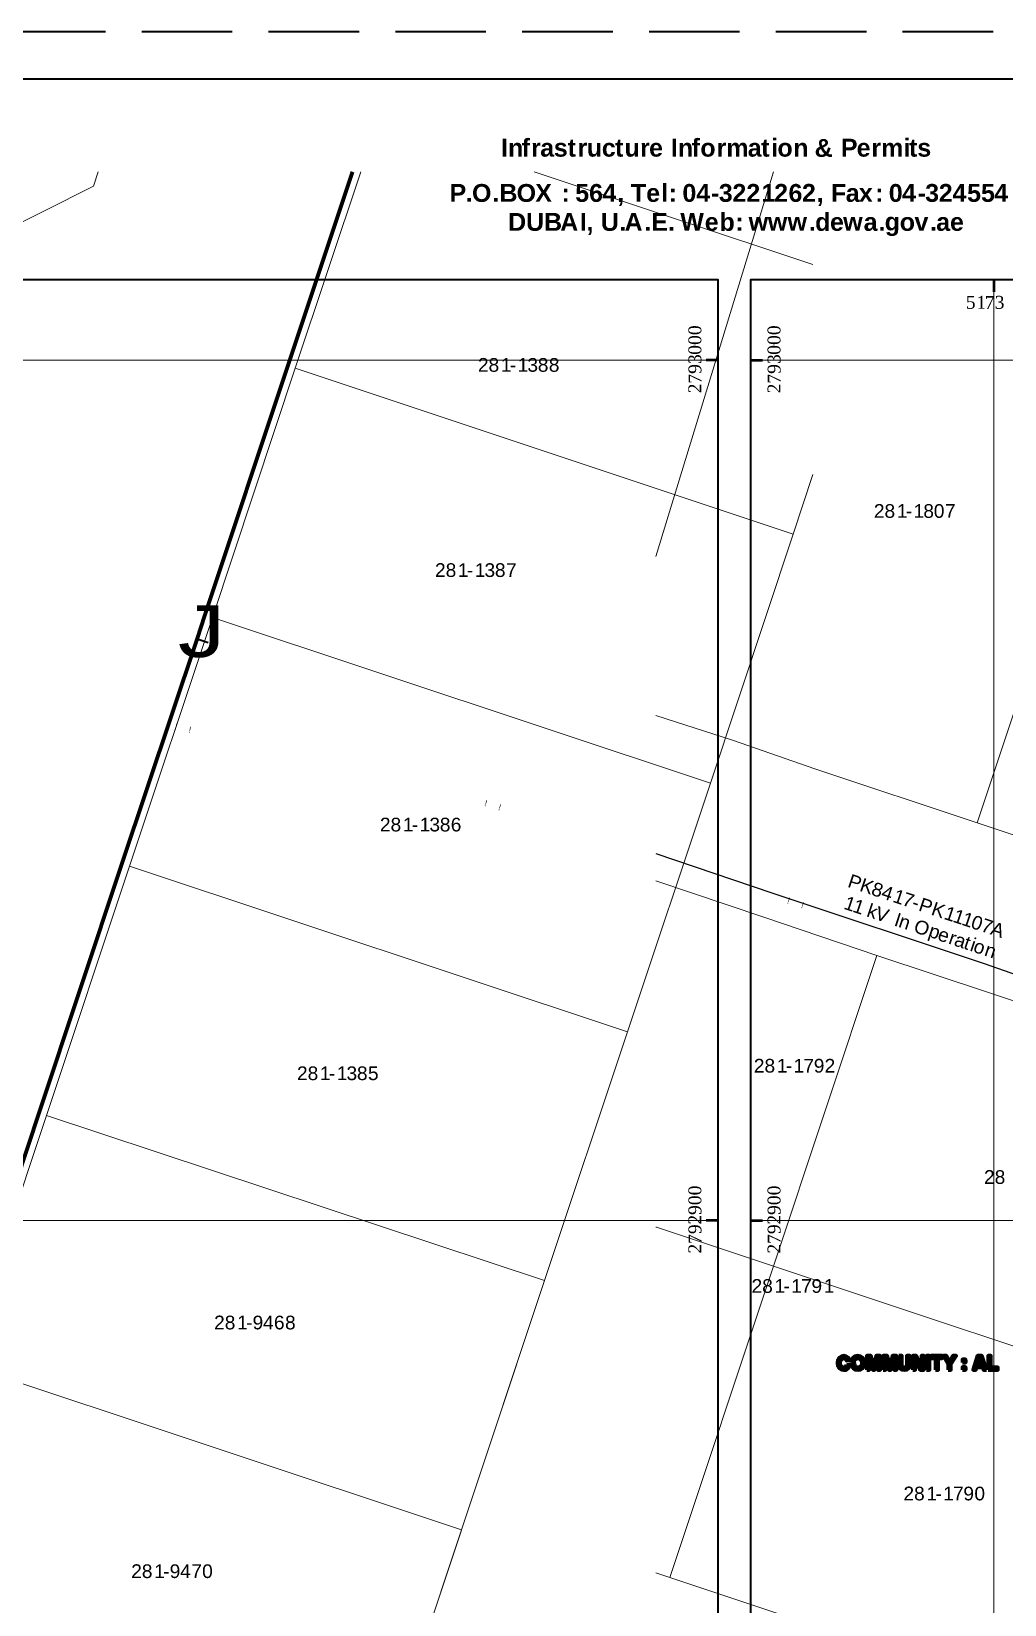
# Model space of a CAD drawing. Header units: inches. Extents: x 0.2 to 23.4, y 0 to 16.2.
# Drawn here: x 7.73 to 13.33, y 7.15 to 16.2 of the extents above; entities that cross this region are included whole.
import ezdxf

# ---------------------------------------------------------------- set-up
doc = ezdxf.new("R2010")
doc.units = ezdxf.units.IN
doc.header["$MEASUREMENT"] = 0
doc.linetypes.add('PDF_LineTypee62239feb0b44e7890836511bf375cb7', pattern=[0.729167, 0.520833, -0.208333])
doc.layers.add('PDF_Geometry', color=7, linetype='Continuous')
doc.layers.add('PDF_Text', color=7, linetype='Continuous')
doc.styles.add('PDF Arial', font='arial.ttf')
doc.styles.add('PDF Arial Bold', font='arialbd.ttf')
doc.styles.add('PDF Times New Roman', font='times.ttf')

msp = doc.modelspace()

# ---------------------------------------------------------------- linework, layer by layer
at = {"layer": 'PDF_Geometry', "color": 254, "linetype": 'PDF_LineTypee62239feb0b44e7890836511bf375cb7', "lineweight": 35, "true_color": 0xcccccc}
msp.add_lwpolyline([(0.3467, 0.3325), (0.3467, 16.1978), (23.0408, 16.1978), (23.0408, 0.3325), (0.3467, 0.3325)], dxfattribs=at)
at = {"layer": 'PDF_Geometry', "lineweight": 35}
for points in [[(0.73, 0.6325), (0.73, 15.9245), (22.8241, 15.9245), (22.8241, 0.6325), (0.73, 0.6325)], [(0.7467, 2.3623), (0.7467, 14.7713), (11.6804, 14.7713), (11.6804, 2.3623), (0.7467, 2.3623)], [(11.8704, 2.3623), (11.8704, 14.7713), (22.8041, 14.7713), (22.8041, 2.3623), (11.8704, 2.3623)]]:
    msp.add_lwpolyline(points, dxfattribs=at)
at = {"layer": 'PDF_Geometry', "color": 150, "lineweight": 70, "true_color": 0x0070ff}
msp.add_lwpolyline([(5.8835, 4.2888), (5.9135, 4.3788), (6.2736, 5.4587), (6.8869, 7.3086), (7.2403, 8.3618), (7.7769, 9.9817), (8.2536, 11.4115), (8.687, 12.7048), (8.7303, 12.8414), (9.207, 14.2746), (9.5803, 15.3912)], dxfattribs=at)
at = {"layer": 'PDF_Geometry', "lineweight": 18}
for points in [[(8.117, 15.3912), (8.0903, 15.3079), (7.5169, 15.0212)], [(9.2503, 14.2613), (9.627, 15.3912)], [(12.2271, 14.8579), (10.6237, 15.3912)], [(10.6237, 15.3912), (12.2271, 14.8579)], [(11.3237, 13.1781), (12.0004, 15.3912)], [(14.4172, 15.3912), (13.8071, 13.558), (13.1705, 11.6482), (12.2371, 11.9582), (11.7704, 12.1215), (11.3237, 12.2648)], [(12.0004, 15.3912), (11.3237, 13.1781)], [(8.7736, 12.8281), (9.2503, 14.2613), (12.1138, 13.308), (11.6371, 11.8748), (8.7736, 12.8281)], [(12.2271, 13.6513), (12.1138, 13.308), (9.2503, 14.2613)], [(8.2603, 1.7424), (8.6803, 3.0023), (8.777, 3.2889), (9.0636, 3.1922), (9.157, 3.4789), (8.8736, 3.5755), (9.2537, 4.7188), (9.7303, 6.152), (10.6837, 9.0151), (11.1604, 10.445), (11.6371, 11.8748), (12.1138, 13.308), (12.2271, 13.6513)], [(13.1705, 11.6482), (13.8071, 13.558), (15.9539, 12.8414), (15.3172, 10.9349), (13.1705, 11.6482)], [(8.297, 11.3982), (8.7736, 12.8281), (11.6371, 11.8748), (11.1604, 10.445), (8.297, 11.3982)], [(7.8203, 9.965), (8.297, 11.3982), (11.1604, 10.445), (10.6837, 9.0151), (7.8203, 9.965)], [(11.3237, 11.3149), (11.9437, 11.1049), (12.5938, 10.8849), (12.0004, 9.0984), (11.3271, 9.3217), (11.3237, 9.3217)], [(12.0004, 9.0984), (12.5938, 10.8849), (14.8839, 10.125), (14.2905, 8.3351), (12.0004, 9.0984)], [(10.6837, 9.0151), (10.207, 7.5819), (7.3436, 8.5351), (7.8203, 9.965), (10.6837, 9.0151)], [(11.3237, 9.3217), (11.3271, 9.3217), (12.0004, 9.0984), (11.4037, 7.3086), (11.3237, 7.3352)], [(11.4037, 7.3086), (12.0004, 9.0984), (14.2905, 8.3351), (13.6938, 6.5453), (11.4037, 7.3086)], [(10.207, 7.5819), (9.7303, 6.152), (6.8669, 7.1052), (7.3436, 8.5351), (10.207, 7.5819)]]:
    msp.add_lwpolyline(points, dxfattribs=at)
at = {"layer": 'PDF_Geometry', "color": 8, "lineweight": 9, "true_color": 0x6e6e6e}
for points in [[(13.2671, 2.3623), (13.2671, 14.7713)], [(0.7467, 14.308), (11.6804, 14.308)], [(11.8704, 14.308), (22.8041, 14.308)], [(0.7467, 9.3617), (11.6804, 9.3617)], [(11.8704, 9.3617), (22.8041, 9.3617)]]:
    msp.add_lwpolyline(points, dxfattribs=at)
at = {"layer": 'PDF_Geometry', "lineweight": 50}
for points in [[(13.2671, 14.7713), (13.2671, 14.7013)], [(11.6804, 14.308), (11.6137, 14.308)], [(11.8704, 14.308), (11.9371, 14.308)], [(11.6804, 9.3617), (11.6137, 9.3617)], [(11.8704, 9.3617), (11.9371, 9.3617)]]:
    msp.add_lwpolyline(points, dxfattribs=at)
at = {"layer": 'PDF_Geometry', "color": 202, "lineweight": 35, "true_color": 0xa900e6}
msp.add_lwpolyline([(8.687, 12.7048), (8.7503, 12.6848)], dxfattribs=at)
at = {"layer": 'PDF_Geometry', "color": 80, "lineweight": 25, "true_color": 0x4ce600}
msp.add_lwpolyline([(11.3237, 11.4715), (11.9904, 11.2449), (13.2105, 10.8383), (13.7538, 10.6483), (16.8873, 9.6084), (17.2239, 8.9351), (16.4239, 6.5353), (17.5439, 6.162), (16.8839, 4.1822), (19.454, 3.3289), (19.974, 3.1689), (20.0574, 3.4156)], dxfattribs=at)
at = {"layer": 'PDF_Geometry', "color": 7, "lineweight": 140, "true_color": 0xffffff}
for points in [[(12.4204, 8.5318), (12.4138, 8.5185), (12.4038, 8.5151), (12.3938, 8.5151), (12.3904, 8.5218), (12.3838, 8.5285), (12.3838, 8.5418), (12.3838, 8.5551), (12.3904, 8.5618), (12.4038, 8.5684), (12.4138, 8.5651), (12.4204, 8.5551), (12.4371, 8.5584), (12.4304, 8.5718), (12.4171, 8.5784), (12.4038, 8.5818), (12.3904, 8.5784), (12.3771, 8.5718), (12.3704, 8.5584), (12.3671, 8.5418), (12.3704, 8.5251), (12.3771, 8.5118), (12.3904, 8.5051), (12.4038, 8.5018), (12.4171, 8.5018), (12.4238, 8.5085), (12.4338, 8.5151), (12.4371, 8.5285), (12.4204, 8.5318)], [(12.4471, 8.5418), (12.4504, 8.5251), (12.4571, 8.5118), (12.4704, 8.5051), (12.4871, 8.5018), (12.5004, 8.5051), (12.5138, 8.5118), (12.5204, 8.5251), (12.5238, 8.5418), (12.5204, 8.5584), (12.5138, 8.5718), (12.5004, 8.5784), (12.4838, 8.5818), (12.4671, 8.5784), (12.4571, 8.5718), (12.4504, 8.5618), (12.4471, 8.5418)], [(12.4638, 8.5418), (12.4638, 8.5518), (12.4704, 8.5618), (12.4871, 8.5684), (12.5004, 8.5618), (12.5071, 8.5518), (12.5071, 8.5418), (12.5071, 8.5285), (12.5004, 8.5218), (12.4938, 8.5151), (12.4871, 8.5151), (12.4771, 8.5151), (12.4704, 8.5218), (12.4671, 8.5285), (12.4638, 8.5418)], [(12.5371, 8.5018), (12.5504, 8.5018), (12.5538, 8.5651), (12.5704, 8.5018), (12.5804, 8.5018), (12.6004, 8.5651), (12.6004, 8.5018), (12.6138, 8.5018), (12.6138, 8.5818), (12.5904, 8.5818), (12.5771, 8.5218), (12.5604, 8.5818), (12.5371, 8.5818), (12.5371, 8.5018)], [(12.6304, 8.5018), (12.6438, 8.5018), (12.6471, 8.5651), (12.6638, 8.5018), (12.6738, 8.5018), (12.6938, 8.5651), (12.6938, 8.5018), (12.7071, 8.5018), (12.7071, 8.5818), (12.6838, 8.5818), (12.6704, 8.5218), (12.6538, 8.5818), (12.6304, 8.5818), (12.6304, 8.5018)], [(12.7204, 8.5818), (12.7204, 8.5385), (12.7204, 8.5285), (12.7204, 8.5185), (12.7271, 8.5118), (12.7371, 8.5051), (12.7538, 8.5018), (12.7671, 8.5051), (12.7771, 8.5118), (12.7838, 8.5185), (12.7838, 8.5285), (12.7838, 8.5418), (12.7838, 8.5818), (12.7671, 8.5818), (12.7671, 8.5385), (12.7671, 8.5251), (12.7638, 8.5185), (12.7538, 8.5151), (12.7438, 8.5185), (12.7371, 8.5251), (12.7371, 8.5318), (12.7371, 8.5385), (12.7371, 8.5818), (12.7204, 8.5818)], [(12.8004, 8.5018), (12.8138, 8.5018), (12.8138, 8.5618), (12.8438, 8.5018), (12.8638, 8.5018), (12.8638, 8.5818), (12.8504, 8.5818), (12.8504, 8.5185), (12.8204, 8.5818), (12.8004, 8.5818), (12.8004, 8.5018)], [(12.8804, 8.5018), (12.8971, 8.5018), (12.8971, 8.5818), (12.8804, 8.5818), (12.8804, 8.5018)], [(12.9305, 8.5018), (12.9471, 8.5018), (12.9471, 8.5684), (12.9705, 8.5684), (12.9705, 8.5818), (12.9071, 8.5818), (12.9071, 8.5684), (12.9305, 8.5684), (12.9305, 8.5018)], [(13.0038, 8.5018), (13.0205, 8.5018), (13.0205, 8.5351), (13.0505, 8.5818), (13.0305, 8.5818), (13.0105, 8.5485), (12.9938, 8.5818), (12.9771, 8.5818), (13.0038, 8.5351), (13.0038, 8.5018)], [(13.0871, 8.5451), (13.1038, 8.5451), (13.1038, 8.5618), (13.0871, 8.5618), (13.0871, 8.5451)], [(13.0871, 8.5018), (13.1038, 8.5018), (13.1038, 8.5185), (13.0871, 8.5185), (13.0871, 8.5018)], [(13.2238, 8.5018), (13.1971, 8.5818), (13.1738, 8.5818), (13.1471, 8.5018), (13.1638, 8.5018), (13.1705, 8.5185), (13.2005, 8.5185), (13.2071, 8.5018), (13.2238, 8.5018)], [(13.1971, 8.5318), (13.1738, 8.5318), (13.1871, 8.5684), (13.1971, 8.5318)], [(13.2338, 8.5018), (13.2905, 8.5018), (13.2905, 8.5151), (13.2505, 8.5151), (13.2505, 8.5818), (13.2338, 8.5818), (13.2338, 8.5018)]]:
    msp.add_lwpolyline(points, dxfattribs=at)

# ---------------------------------------------------------------- texts
at = {"layer": 'PDF_Text', "attachment_point": 7}
for s, insert, char_height, style in [('\\W0.999554;I', (10.4335, 15.4782), 0.102605, 'PDF Arial Bold'), ('\\W0.998941;n', (10.4738, 15.4782), 0.102605, 'PDF Arial Bold'), ('\\W1.001571;f', (10.552, 15.4782), 0.102605, 'PDF Arial Bold'), ('\\W1.000649;r', (10.6065, 15.4782), 0.102605, 'PDF Arial Bold'), ('\\W1.001593;a', (10.6588, 15.4766), 0.102605, 'PDF Arial Bold'), ('\\W1.002476;s', (10.737, 15.4766), 0.102605, 'PDF Arial Bold'), ('\\W1.000029;t', (10.8158, 15.4766), 0.102605, 'PDF Arial Bold'), ('\\W1.000649;r', (10.8731, 15.4782), 0.102605, 'PDF Arial Bold'), ('\\W1.000721;c', (11.0129, 15.4766), 0.102605, 'PDF Arial Bold'), ('\\W1.000029;t', (11.0891, 15.4766), 0.102605, 'PDF Arial Bold'), ('\\W1.000649;r', (11.2331, 15.4782), 0.102605, 'PDF Arial Bold'), ('\\W0.999117;e', (11.2848, 15.4766), 0.102605, 'PDF Arial Bold'), ('\\W0.999554;I', (11.4101, 15.4782), 0.102605, 'PDF Arial Bold'), ('\\W0.998941;n', (11.4504, 15.4782), 0.102605, 'PDF Arial Bold'), ('\\W1.001571;f', (11.5286, 15.4782), 0.102605, 'PDF Arial Bold'), ('\\W1.000820;o', (11.5793, 15.4766), 0.102605, 'PDF Arial Bold'), ('\\W1.000649;r', (11.673, 15.4782), 0.102605, 'PDF Arial Bold'), ('\\W0.999516;m', (11.7291, 15.4782), 0.102605, 'PDF Arial Bold'), ('\\W1.001593;a', (11.852, 15.4766), 0.102605, 'PDF Arial Bold'), ('\\W1.000029;t', (11.9291, 15.4766), 0.102605, 'PDF Arial Bold'), ('\\W0.998323;i', (11.9872, 15.4782), 0.102605, 'PDF Arial Bold'), ('\\W1.000820;o', (12.0226, 15.4766), 0.102605, 'PDF Arial Bold'), ('\\W0.998941;n', (12.1137, 15.4782), 0.102605, 'PDF Arial Bold'), ('\\W1.001045;&', (12.2365, 15.4752), 0.102605, 'PDF Arial Bold'), ('\\W1.001346;P', (12.3873, 15.4782), 0.102605, 'PDF Arial Bold'), ('\\W0.999117;e', (12.4781, 15.4766), 0.102605, 'PDF Arial Bold'), ('\\W1.000649;r', (12.563, 15.4782), 0.102605, 'PDF Arial Bold'), ('\\W0.999516;m', (12.619, 15.4782), 0.102605, 'PDF Arial Bold'), ('\\W0.998323;i', (12.7471, 15.4782), 0.102605, 'PDF Arial Bold'), ('\\W1.000029;t', (12.779, 15.4766), 0.102605, 'PDF Arial Bold'), ('\\W1.002476;s', (12.8269, 15.4766), 0.102605, 'PDF Arial Bold'), ('\\W0.999903;u', (10.9269, 15.4766), 0.102605, 'PDF Arial Bold'), ('\\W0.999903;u', (11.1435, 15.4766), 0.102605, 'PDF Arial Bold'), ('\\W1.001346;P', (10.1374, 15.2183), 0.102605, 'PDF Arial Bold'), ('\\W1.001018;O', (10.2666, 15.2165), 0.102605, 'PDF Arial Bold'), ('\\W1.000781;B', (10.4242, 15.2183), 0.102605, 'PDF Arial Bold'), ('\\W1.001018;O', (10.5232, 15.2165), 0.102605, 'PDF Arial Bold'), ('\\W1.000797;X', (10.6303, 15.2183), 0.102605, 'PDF Arial Bold'), ('\\W0.998323;:', (10.781, 15.2183), 0.102605, 'PDF Arial Bold'), ('\\W1.000861;5', (10.86, 15.2165), 0.102605, 'PDF Arial Bold'), ('\\W1.001205;6', (10.9397, 15.2165), 0.102605, 'PDF Arial Bold'), ('\\W1.001341;4', (11.0163, 15.2183), 0.102605, 'PDF Arial Bold'), ('\\W0.999597;T', (11.18, 15.2183), 0.102605, 'PDF Arial Bold'), ('\\W0.999117;e', (11.2681, 15.2166), 0.102605, 'PDF Arial Bold'), ('\\W0.998323;l', (11.3539, 15.2183), 0.102605, 'PDF Arial Bold'), ('\\W0.998323;:', (11.3976, 15.2183), 0.102605, 'PDF Arial Bold'), ('\\W1.002139;0', (11.4763, 15.2165), 0.102605, 'PDF Arial Bold'), ('\\W1.001341;4', (11.5562, 15.2183), 0.102605, 'PDF Arial Bold'), ('\\W1.000592;3', (11.6856, 15.2165), 0.102605, 'PDF Arial Bold'), ('\\W1.001336;2', (11.7638, 15.2183), 0.102605, 'PDF Arial Bold'), ('\\W1.001336;2', (11.8438, 15.2183), 0.102605, 'PDF Arial Bold'), ('\\W1.000662;1', (11.9315, 15.2183), 0.102605, 'PDF Arial Bold'), ('\\W1.001336;2', (12.0038, 15.2183), 0.102605, 'PDF Arial Bold'), ('\\W1.001205;6', (12.0863, 15.2165), 0.102605, 'PDF Arial Bold'), ('\\W1.001336;2', (12.1637, 15.2183), 0.102605, 'PDF Arial Bold'), ('\\W0.999328;F', (12.3307, 15.2183), 0.102605, 'PDF Arial Bold'), ('\\W1.001593;a', (12.4153, 15.2166), 0.102605, 'PDF Arial Bold'), ('\\W1.001057;x', (12.491, 15.2183), 0.102605, 'PDF Arial Bold'), ('\\W0.998323;:', (12.5842, 15.2183), 0.102605, 'PDF Arial Bold'), ('\\W1.002139;0', (12.6628, 15.2165), 0.102605, 'PDF Arial Bold'), ('\\W1.001341;4', (12.7395, 15.2183), 0.102605, 'PDF Arial Bold'), ('\\W1.000592;3', (12.8722, 15.2165), 0.102605, 'PDF Arial Bold'), ('\\W1.001336;2', (12.9503, 15.2183), 0.102605, 'PDF Arial Bold'), ('\\W1.001341;4', (13.0294, 15.2183), 0.102605, 'PDF Arial Bold'), ('\\W1.000861;5', (13.1131, 15.2165), 0.102605, 'PDF Arial Bold'), ('\\W1.000861;5', (13.1931, 15.2165), 0.102605, 'PDF Arial Bold'), ('\\W1.001341;4', (13.2694, 15.2183), 0.102605, 'PDF Arial Bold'), ('\\W0.998323;.', (10.2306, 15.2183), 0.102605, 'PDF Arial Bold'), ('\\W0.998323;.', (10.384, 15.2183), 0.102605, 'PDF Arial Bold'), ('\\W0.996957;,', (11.1018, 15.195), 0.102605, 'PDF Arial Bold'), ('\\W0.998766;-', (11.6416, 15.2183), 0.102605, 'PDF Arial Bold'), ('\\W0.996957;,', (12.2484, 15.195), 0.102605, 'PDF Arial Bold'), ('\\W0.998766;-', (12.8282, 15.2183), 0.102605, 'PDF Arial Bold'), ('\\W1.002794;D', (10.4741, 15.0516), 0.102605, 'PDF Arial Bold'), ('\\W1.000512;U', (10.5773, 15.0499), 0.102605, 'PDF Arial Bold'), ('\\W1.000781;B', (10.6808, 15.0516), 0.102605, 'PDF Arial Bold'), ('\\W1.001408;A', (10.7737, 15.0516), 0.102605, 'PDF Arial Bold'), ('\\W0.999554;I', (10.8868, 15.0516), 0.102605, 'PDF Arial Bold'), ('\\W1.000512;U', (11.0073, 15.0499), 0.102605, 'PDF Arial Bold'), ('\\W1.001408;A', (11.1436, 15.0516), 0.102605, 'PDF Arial Bold'), ('\\W1.002072;E', (11.2974, 15.0516), 0.102605, 'PDF Arial Bold'), ('\\W1.000316;W', (11.4641, 15.0516), 0.102605, 'PDF Arial Bold'), ('\\W0.999117;e', (11.6048, 15.0499), 0.102605, 'PDF Arial Bold'), ('\\W1.000519;b', (11.6897, 15.0499), 0.102605, 'PDF Arial Bold'), ('\\W0.998323;:', (11.781, 15.0516), 0.102605, 'PDF Arial Bold'), ('\\W1.000750;w', (11.8575, 15.0516), 0.102605, 'PDF Arial Bold'), ('\\W1.000750;w', (11.9675, 15.0516), 0.102605, 'PDF Arial Bold'), ('\\W1.000750;w', (12.0809, 15.0516), 0.102605, 'PDF Arial Bold'), ('\\W1.000519;d', (12.2394, 15.0499), 0.102605, 'PDF Arial Bold'), ('\\W0.999117;e', (12.3248, 15.0499), 0.102605, 'PDF Arial Bold'), ('\\W1.000750;w', (12.4008, 15.0516), 0.102605, 'PDF Arial Bold'), ('\\W1.001593;a', (12.5186, 15.0499), 0.102605, 'PDF Arial Bold'), ('\\W0.999554;g', (12.6394, 15.0214), 0.102605, 'PDF Arial Bold'), ('\\W1.000820;o', (12.7259, 15.0499), 0.102605, 'PDF Arial Bold'), ('\\W0.999186;v', (12.8109, 15.0516), 0.102605, 'PDF Arial Bold'), ('\\W1.001593;a', (12.9353, 15.0499), 0.102605, 'PDF Arial Bold'), ('\\W0.999117;e', (13.0147, 15.0499), 0.102605, 'PDF Arial Bold'), ('\\W0.996957;,', (10.9252, 15.0284), 0.102605, 'PDF Arial Bold'), ('\\W0.998323;.', (11.1139, 15.0516), 0.102605, 'PDF Arial Bold'), ('\\W0.998323;.', (11.2573, 15.0516), 0.102605, 'PDF Arial Bold'), ('\\W0.998323;.', (11.3939, 15.0516), 0.102605, 'PDF Arial Bold'), ('\\W0.998323;.', (12.2038, 15.0516), 0.102605, 'PDF Arial Bold'), ('\\W0.998323;.', (12.6038, 15.0516), 0.102605, 'PDF Arial Bold'), ('\\W0.998323;.', (12.9004, 15.0516), 0.102605, 'PDF Arial Bold'), ('\\W0.999518;5', (13.1057, 14.602), 0.0745, 'PDF Times New Roman'), ('\\W0.999009;1', (13.1667, 14.6032), 0.0745, 'PDF Times New Roman'), ('\\W1.002049;7', (13.2145, 14.6017), 0.0745, 'PDF Times New Roman'), ('\\W1.000577;3', (13.2716, 14.602), 0.0745, 'PDF Times New Roman'), ('\\W1.001005;2', (10.3003, 14.2413), 0.078743, 'PDF Arial'), ('\\W1.001422;8', (10.3615, 14.2399), 0.078743, 'PDF Arial'), ('\\W1.000949;1', (10.4323, 14.2413), 0.078743, 'PDF Arial'), ('\\W1.000949;1', (10.529, 14.2413), 0.078743, 'PDF Arial'), ('\\W1.001289;3', (10.585, 14.2399), 0.078743, 'PDF Arial'), ('\\W1.001422;8', (10.6448, 14.2399), 0.078743, 'PDF Arial'), ('\\W1.001422;8', (10.7081, 14.2399), 0.078743, 'PDF Arial'), ('\\W1.000575;-', (10.4838, 14.2413), 0.078743, 'PDF Arial'), ('\\W1.001005;2', (12.577, 13.4013), 0.078743, 'PDF Arial'), ('\\W1.001422;8', (12.6382, 13.4), 0.078743, 'PDF Arial'), ('\\W1.000949;1', (12.7091, 13.4013), 0.078743, 'PDF Arial'), ('\\W1.000949;1', (12.8057, 13.4013), 0.078743, 'PDF Arial'), ('\\W1.001422;8', (12.8615, 13.4), 0.078743, 'PDF Arial'), ('\\W1.001712;0', (12.9216, 13.4), 0.078743, 'PDF Arial'), ('\\W1.002074;7', (12.9856, 13.4013), 0.078743, 'PDF Arial'), ('\\W1.000575;-', (12.7606, 13.4013), 0.078743, 'PDF Arial'), ('\\W1.001005;2', (10.0536, 13.0614), 0.078743, 'PDF Arial'), ('\\W1.001422;8', (10.1148, 13.06), 0.078743, 'PDF Arial'), ('\\W1.000949;1', (10.1857, 13.0614), 0.078743, 'PDF Arial'), ('\\W1.000949;1', (10.2823, 13.0614), 0.078743, 'PDF Arial'), ('\\W1.001289;3', (10.3383, 13.06), 0.078743, 'PDF Arial'), ('\\W1.001422;8', (10.3981, 13.06), 0.078743, 'PDF Arial'), ('\\W1.002074;7', (10.4622, 13.0614), 0.078743, 'PDF Arial'), ('\\W1.000575;-', (10.2372, 13.0614), 0.078743, 'PDF Arial'), ('\\W1.001005;2', (9.7369, 11.5982), 0.078743, 'PDF Arial'), ('\\W1.001422;8', (9.7981, 11.5968), 0.078743, 'PDF Arial'), ('\\W1.000949;1', (9.869, 11.5982), 0.078743, 'PDF Arial'), ('\\W1.000949;1', (9.9656, 11.5982), 0.078743, 'PDF Arial'), ('\\W1.001289;3', (10.0216, 11.5968), 0.078743, 'PDF Arial'), ('\\W1.001422;8', (10.0814, 11.5968), 0.078743, 'PDF Arial'), ('\\W0.998941;6', (10.1444, 11.5968), 0.078743, 'PDF Arial'), ('\\W1.000575;-', (9.9205, 11.5982), 0.078743, 'PDF Arial'), ('\\W1.001005;2', (9.2603, 10.1683), 0.078743, 'PDF Arial'), ('\\W1.001422;8', (9.3214, 10.1669), 0.078743, 'PDF Arial'), ('\\W1.000949;1', (9.3923, 10.1683), 0.078743, 'PDF Arial'), ('\\W1.000949;1', (9.4889, 10.1683), 0.078743, 'PDF Arial'), ('\\W1.001289;3', (9.5449, 10.1669), 0.078743, 'PDF Arial'), ('\\W1.001422;8', (9.6048, 10.1669), 0.078743, 'PDF Arial'), ('\\W1.001554;5', (9.6682, 10.1669), 0.078743, 'PDF Arial'), ('\\W1.001005;2', (11.887, 10.2116), 0.078743, 'PDF Arial'), ('\\W1.001422;8', (11.9482, 10.2103), 0.078743, 'PDF Arial'), ('\\W1.000949;1', (12.019, 10.2116), 0.078743, 'PDF Arial'), ('\\W1.000575;-', (12.0706, 10.2116), 0.078743, 'PDF Arial'), ('\\W1.000949;1', (12.1157, 10.2116), 0.078743, 'PDF Arial'), ('\\W1.002074;7', (12.1723, 10.2116), 0.078743, 'PDF Arial'), ('\\W1.000870;9', (12.2316, 10.2103), 0.078743, 'PDF Arial'), ('\\W1.001005;2', (12.2937, 10.2116), 0.078743, 'PDF Arial'), ('\\W1.000575;-', (9.4438, 10.1683), 0.078743, 'PDF Arial'), ('\\W1.001005;2', (13.2104, 9.5717), 0.078743, 'PDF Arial'), ('\\W1.001422;8', (13.2716, 9.5703), 0.078743, 'PDF Arial'), ('\\W1.001005;2', (11.8737, 8.9451), 0.078743, 'PDF Arial'), ('\\W1.001422;8', (11.9349, 8.9437), 0.078743, 'PDF Arial'), ('\\W1.000949;1', (12.0057, 8.9451), 0.078743, 'PDF Arial'), ('\\W1.000575;-', (12.0572, 8.9451), 0.078743, 'PDF Arial'), ('\\W1.000949;1', (12.1024, 8.9451), 0.078743, 'PDF Arial'), ('\\W1.002074;7', (12.1589, 8.9451), 0.078743, 'PDF Arial'), ('\\W1.000870;9', (12.2183, 8.9437), 0.078743, 'PDF Arial'), ('\\W1.000949;1', (12.289, 8.9451), 0.078743, 'PDF Arial'), ('\\W1.001005;2', (8.7836, 8.7351), 0.078743, 'PDF Arial'), ('\\W1.001422;8', (8.8448, 8.7337), 0.078743, 'PDF Arial'), ('\\W1.000949;1', (8.9156, 8.7351), 0.078743, 'PDF Arial'), ('\\W1.000870;9', (9.0049, 8.7337), 0.078743, 'PDF Arial'), ('\\W1.000981;4', (9.065, 8.7351), 0.078743, 'PDF Arial'), ('\\W0.998941;6', (9.1277, 8.7337), 0.078743, 'PDF Arial'), ('\\W1.001422;8', (9.1914, 8.7337), 0.078743, 'PDF Arial'), ('\\W1.000575;-', (8.9671, 8.7351), 0.078743, 'PDF Arial'), ('\\W1.001005;2', (12.7471, 7.7518), 0.078743, 'PDF Arial'), ('\\W1.001422;8', (12.8082, 7.7505), 0.078743, 'PDF Arial'), ('\\W1.000949;1', (12.8791, 7.7518), 0.078743, 'PDF Arial'), ('\\W1.000575;-', (12.9306, 7.7518), 0.078743, 'PDF Arial'), ('\\W1.000949;1', (12.9757, 7.7518), 0.078743, 'PDF Arial'), ('\\W1.002074;7', (13.0323, 7.7518), 0.078743, 'PDF Arial'), ('\\W1.000870;9', (13.0916, 7.7505), 0.078743, 'PDF Arial'), ('\\W1.001712;0', (13.155, 7.7505), 0.078743, 'PDF Arial'), ('\\W1.001005;2', (8.3069, 7.3052), 0.078743, 'PDF Arial'), ('\\W1.001422;8', (8.3681, 7.3039), 0.078743, 'PDF Arial'), ('\\W1.000949;1', (8.4389, 7.3052), 0.078743, 'PDF Arial'), ('\\W1.000575;-', (8.4904, 7.3052), 0.078743, 'PDF Arial'), ('\\W1.000870;9', (8.5282, 7.3039), 0.078743, 'PDF Arial'), ('\\W1.000981;4', (8.5883, 7.3052), 0.078743, 'PDF Arial'), ('\\W1.002074;7', (8.6521, 7.3052), 0.078743, 'PDF Arial'), ('\\W1.001712;0', (8.7148, 7.3039), 0.078743, 'PDF Arial')]:
    msp.add_mtext(s, dxfattribs=dict(at, insert=insert, char_height=char_height, style=style))
for s, insert, char_height, rotation, style in [('\\W0.999474;0', (11.5862, 14.4519), 0.074491, 90, 'PDF Times New Roman'), ('\\W0.999474;0', (12.0414, 14.4519), 0.074491, 90, 'PDF Times New Roman'), ('\\W0.999474;0', (11.5862, 14.3952), 0.074491, 90, 'PDF Times New Roman'), ('\\W0.999474;0', (11.5862, 14.3386), 0.074491, 90, 'PDF Times New Roman'), ('\\W0.999474;0', (12.0414, 14.3952), 0.074491, 90, 'PDF Times New Roman'), ('\\W0.999474;0', (12.0414, 14.3386), 0.074491, 90, 'PDF Times New Roman'), ('\\W1.000577;3', (11.5862, 14.2857), 0.074491, 90, 'PDF Times New Roman'), ('\\W1.000577;3', (12.0414, 14.2857), 0.074491, 90, 'PDF Times New Roman'), ('\\W0.998091;9', (11.5864, 14.229), 0.074491, 90, 'PDF Times New Roman'), ('\\W1.002049;7', (11.5864, 14.172), 0.074491, 90, 'PDF Times New Roman'), ('\\W0.998091;9', (12.0417, 14.229), 0.074491, 90, 'PDF Times New Roman'), ('\\W1.002049;7', (12.0417, 14.172), 0.074491, 90, 'PDF Times New Roman'), ('\\W0.999430;2', (11.5849, 14.117), 0.074491, 90, 'PDF Times New Roman'), ('\\W0.999430;2', (12.0402, 14.117), 0.074491, 90, 'PDF Times New Roman'), ('\\W0.836953;\\Q0.00257;!', (8.5556, 12.1838), 0.035792, 348.60127, 'PDF Arial'), ('\\W0.836953;\\Q0.00257;!', (8.6356, 12.1671), 0.035792, 348.60127, 'PDF Arial'), ('\\W0.836953;\\Q0.00369;!', (10.3359, 11.7447), 0.035792, 343.90182, 'PDF Arial'), ('\\W0.836953;\\Q0.00369;!', (10.4159, 11.7214), 0.035792, 343.90182, 'PDF Arial'), ('\\W1.001708;\\Q0.00411;P', (12.4212, 11.2805), 0.078742, 341.60204, 'PDF Arial'), ('\\W1.000895;\\Q0.00411;K', (12.4903, 11.2575), 0.078742, 341.60204, 'PDF Arial'), ('\\W0.836953;\\Q0.00417;!', (12.0761, 11.1852), 0.035792, 341.60204, 'PDF Arial'), ('\\W1.000949;\\Q0.00411;1', (12.3987, 11.1546), 0.078742, 341.60204, 'PDF Arial'), ('\\W1.001422;\\Q0.00411;8', (12.5561, 11.2342), 0.078742, 341.60204, 'PDF Arial'), ('\\W1.000981;\\Q0.00411;4', (12.6137, 11.2164), 0.078742, 341.60204, 'PDF Arial'), ('\\W1.000949;\\Q0.00411;1', (12.6807, 11.1942), 0.078742, 341.60204, 'PDF Arial'), ('\\W1.002074;\\Q0.00411;7', (12.7343, 11.1763), 0.078742, 341.60204, 'PDF Arial'), ('\\W1.001708;\\Q0.00411;P', (12.8291, 11.1448), 0.078742, 341.60204, 'PDF Arial'), ('\\W0.836953;\\Q0.00417;!', (12.1561, 11.1585), 0.035792, 341.60204, 'PDF Arial'), ('\\W1.000949;\\Q0.00411;1', (12.4493, 11.1378), 0.078742, 341.60204, 'PDF Arial'), ('\\W1.000455;\\Q0.00411;k', (12.5303, 11.1109), 0.078742, 341.60204, 'PDF Arial'), ('\\W1.000803;\\Q0.00411;V', (12.5776, 11.0952), 0.078742, 341.60204, 'PDF Arial'), ('\\W1.002522;\\Q0.00411;I', (12.688, 11.0584), 0.078742, 341.60204, 'PDF Arial'), ('\\W1.000575;\\Q0.00411;-', (12.7896, 11.1579), 0.078742, 341.60204, 'PDF Arial'), ('\\W1.000895;\\Q0.00411;K', (12.9015, 11.1207), 0.078742, 341.60204, 'PDF Arial'), ('\\W1.000949;\\Q0.00411;1', (12.9748, 11.0963), 0.078742, 341.60204, 'PDF Arial'), ('\\W1.000949;\\Q0.00411;1', (13.0254, 11.0795), 0.078742, 341.60204, 'PDF Arial'), ('\\W1.000949;\\Q0.00411;1', (13.076, 11.0627), 0.078742, 341.60204, 'PDF Arial'), ('\\W1.001151;\\Q0.00411;n', (12.7137, 11.0499), 0.078742, 341.60204, 'PDF Arial'), ('\\W1.000360;\\Q0.00411;O', (12.8, 11.0198), 0.078742, 341.60204, 'PDF Arial'), ('\\W1.001469;\\Q0.00411;p', (12.8775, 10.9723), 0.078742, 341.60204, 'PDF Arial'), ('\\W1.001712;\\Q0.00411;0', (13.1286, 11.0437), 0.078742, 341.60204, 'PDF Arial'), ('\\W1.002074;\\Q0.00411;7', (13.1866, 11.0259), 0.078742, 341.60204, 'PDF Arial'), ('\\W1.003087;\\Q0.00411;A', (13.2416, 11.0076), 0.078742, 341.60204, 'PDF Arial'), ('\\W1.001205;\\Q0.00411;e', (12.9379, 10.9739), 0.078742, 341.60204, 'PDF Arial'), ('\\W1.001496;\\Q0.00411;r', (13.0014, 10.9542), 0.078742, 341.60204, 'PDF Arial'), ('\\W1.000182;\\Q0.00411;a', (13.0327, 10.9424), 0.078742, 341.60204, 'PDF Arial'), ('\\W0.998142;\\Q0.00411;t', (13.0879, 10.9246), 0.078742, 341.60204, 'PDF Arial'), ('\\W0.998236;\\Q0.00411;i', (13.1248, 10.9131), 0.078742, 341.60204, 'PDF Arial'), ('\\W1.001058;\\Q0.00411;o', (13.1431, 10.9057), 0.078742, 341.60204, 'PDF Arial'), ('\\W1.001151;\\Q0.00411;n', (13.207, 10.8858), 0.078742, 341.60204, 'PDF Arial'), ('\\W0.999474;0', (11.5862, 9.5056), 0.074491, 90, 'PDF Times New Roman'), ('\\W0.999474;0', (11.5862, 9.449), 0.074491, 90, 'PDF Times New Roman'), ('\\W0.999474;0', (12.0414, 9.5056), 0.074491, 90, 'PDF Times New Roman'), ('\\W0.999474;0', (12.0414, 9.449), 0.074491, 90, 'PDF Times New Roman'), ('\\W0.998091;9', (11.5864, 9.3927), 0.074491, 90, 'PDF Times New Roman'), ('\\W0.998091;9', (12.0417, 9.3927), 0.074491, 90, 'PDF Times New Roman'), ('\\W0.999430;2', (11.5849, 9.3374), 0.074491, 90, 'PDF Times New Roman'), ('\\W0.998091;9', (11.5864, 9.2827), 0.074491, 90, 'PDF Times New Roman'), ('\\W0.999430;2', (12.0402, 9.3374), 0.074491, 90, 'PDF Times New Roman'), ('\\W0.998091;9', (12.0417, 9.2827), 0.074491, 90, 'PDF Times New Roman'), ('\\W1.002049;7', (11.5864, 9.2258), 0.074491, 90, 'PDF Times New Roman'), ('\\W1.002049;7', (12.0417, 9.2258), 0.074491, 90, 'PDF Times New Roman'), ('\\W0.999430;2', (11.5849, 9.1708), 0.074491, 90, 'PDF Times New Roman'), ('\\W0.999430;2', (12.0402, 9.1708), 0.074491, 90, 'PDF Times New Roman')]:
    msp.add_mtext(s, dxfattribs=dict(at, insert=insert, char_height=char_height, rotation=rotation, style=style))
at = {"layer": 'PDF_Text', "color": 1, "true_color": 0xe60000, "insert": (8.5753, 12.5964), "char_height": 0.298269, "attachment_point": 7, "style": 'PDF Arial'}
msp.add_mtext('\\W1.313683;J', dxfattribs=at)
msp.add_mtext('\\W1.313683;J', dxfattribs=at)
msp.add_mtext('\\W1.313683;J', dxfattribs=at)
at = {"layer": 'PDF_Text', "color": 1, "char_height": 0.078743, "attachment_point": 7, "style": 'PDF Arial Bold'}
for s, insert in [('\\W1.001239;C', (12.3706, 8.5004)), ('\\W1.001018;O', (12.4502, 8.5004)), ('\\W1.001964;M', (12.5365, 8.5018)), ('\\W1.001964;M', (12.6299, 8.5018)), ('\\W1.000512;U', (12.7233, 8.5004)), ('\\W1.001661;N', (12.8036, 8.5018)), ('\\W0.999554;I', (12.8829, 8.5018)), ('\\W0.999597;T', (12.9077, 8.5018)), ('\\W1.001282;Y', (12.9752, 8.5018)), ('\\W0.998323;:', (13.0895, 8.5018)), ('\\W1.001408;A', (13.1487, 8.5018)), ('\\W0.999938;L', (13.2371, 8.5018))]:
    msp.add_mtext(s, dxfattribs=dict(at, insert=insert))

doc.saveas('drawing.dxf')
